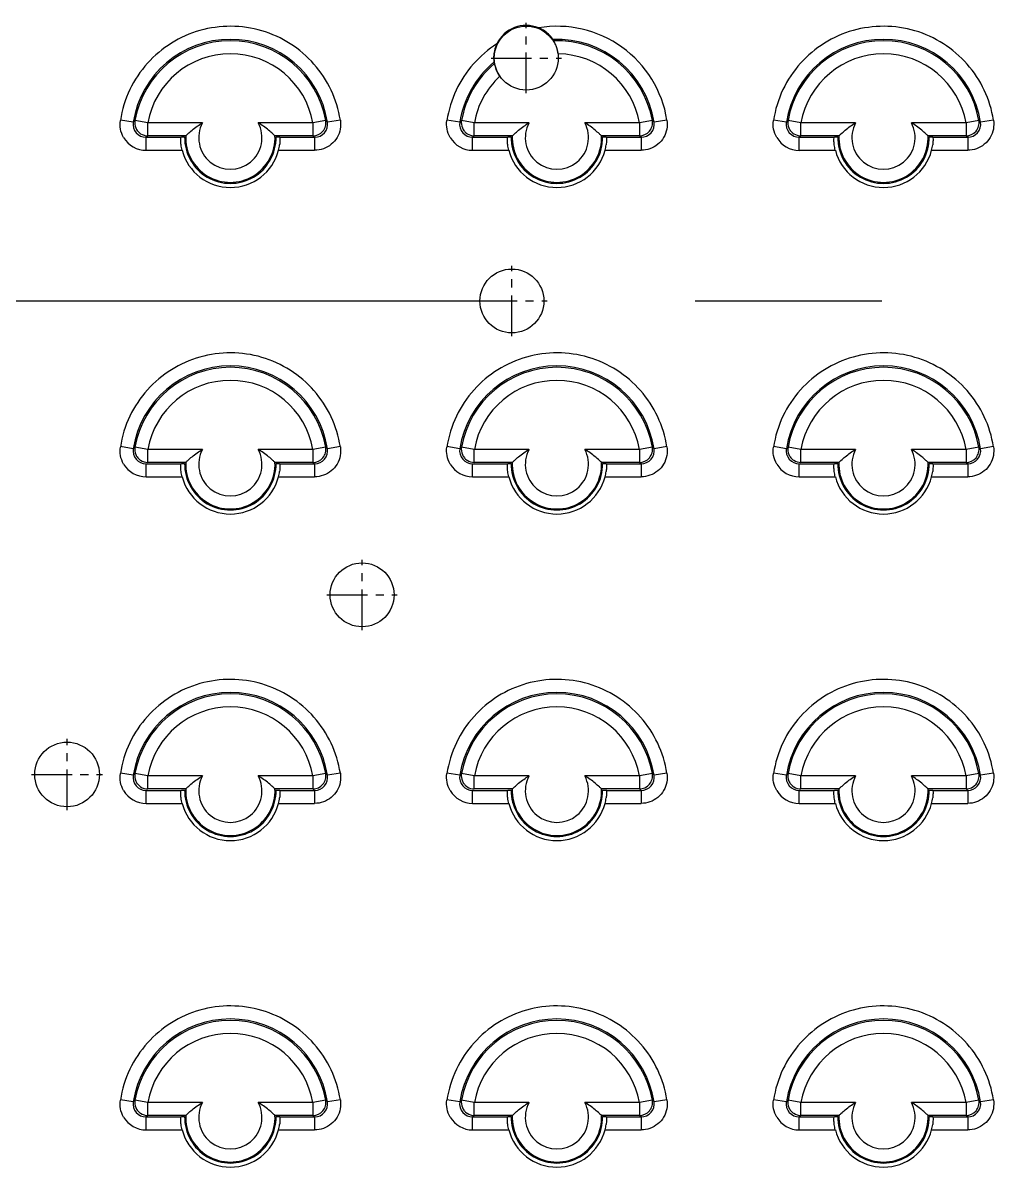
# Model space of a CAD drawing. Header units: millimetres. Extents: x 2151 to 2806, y 681 to 1136.
# Drawn here: x 2559.11 to 2588.85, y 843.07 to 878.11 of the extents above; entities that cross this region are included whole.
import ezdxf

# ---------------------------------------------------------------- set-up
doc = ezdxf.new("R2010")
doc.units = ezdxf.units.MM
doc.linetypes.add('CENTER', pattern=[50.8, 31.75, -6.35, 6.35, -6.35])

msp = doc.modelspace()

# ---------------------------------------------------------------- linework, layer by layer
at = {"color": 1, "linetype": 'CENTER', "ltscale": 0.039162}
for p, q in [((2574.523, 875.958), (2574.523, 878.112)), ((2573.446, 877.035), (2575.6, 877.035)), ((2574.084, 868.519), (2574.084, 870.673)), ((2573.007, 869.596), (2575.161, 869.596)), ((2569.498, 859.519), (2569.498, 861.673)), ((2568.421, 860.596), (2570.575, 860.596)), ((2560.463, 854.007), (2560.463, 856.184)), ((2559.374, 855.096), (2561.551, 855.096))]:
    msp.add_line(p, q, dxfattribs=at)
at = {"color": 7, "linetype": 'Continuous'}
for p, q in [((2562.489, 875.072), (2562.094, 875.136)), ((2562.934, 875.052), (2562.541, 875.123)), ((2562.934, 874.652), (2562.934, 875.052)), ((2564.608, 875.052), (2562.934, 875.052)), ((2567.99, 875.052), (2566.317, 875.052)), ((2568.385, 875.123), (2567.991, 875.052)), ((2567.991, 875.052), (2567.991, 874.652)), ((2568.831, 875.136), (2568.437, 875.072)), ((2572.489, 875.072), (2572.094, 875.136)), ((2572.934, 875.052), (2572.541, 875.123)), ((2572.934, 874.652), (2572.934, 875.052)), ((2574.608, 875.052), (2572.934, 875.052)), ((2577.99, 875.052), (2576.317, 875.052)), ((2578.385, 875.123), (2577.991, 875.052)), ((2577.991, 875.052), (2577.991, 874.652)), ((2578.831, 875.136), (2578.437, 875.072)), ((2582.489, 875.072), (2582.094, 875.136)), ((2582.934, 875.052), (2582.541, 875.123)), ((2582.934, 874.652), (2582.934, 875.052)), ((2584.608, 875.052), (2582.934, 875.052)), ((2587.99, 875.052), (2586.317, 875.052)), ((2588.385, 875.123), (2587.991, 875.052)), ((2587.991, 875.052), (2587.991, 874.652)), ((2588.831, 875.136), (2588.437, 875.072)), ((2564.096, 874.652), (2562.934, 874.652)), ((2563.963, 874.62), (2564.063, 874.62)), ((2567.991, 874.652), (2566.83, 874.652)), ((2566.862, 874.62), (2566.962, 874.62)), ((2574.096, 874.652), (2572.934, 874.652)), ((2573.963, 874.62), (2574.063, 874.62)), ((2577.991, 874.652), (2576.83, 874.652)), ((2576.862, 874.62), (2576.962, 874.62)), ((2584.096, 874.652), (2582.934, 874.652)), ((2583.963, 874.62), (2584.063, 874.62)), ((2587.991, 874.652), (2586.83, 874.652)), ((2586.862, 874.62), (2586.962, 874.62)), ((2562.883, 874.21), (2562.883, 874.609)), ((2562.883, 874.609), (2563.952, 874.609)), ((2566.974, 874.609), (2568.042, 874.609)), ((2568.042, 874.609), (2568.042, 874.21)), ((2572.883, 874.21), (2572.883, 874.609)), ((2572.883, 874.609), (2573.952, 874.609)), ((2576.974, 874.609), (2578.042, 874.609)), ((2578.042, 874.609), (2578.042, 874.21)), ((2582.883, 874.21), (2582.883, 874.609)), ((2582.883, 874.609), (2583.952, 874.609)), ((2586.974, 874.609), (2588.042, 874.609)), ((2588.042, 874.609), (2588.042, 874.21)), ((2562.883, 874.21), (2563.988, 874.21)), ((2566.937, 874.21), (2568.042, 874.21)), ((2572.883, 874.21), (2573.988, 874.21)), ((2576.937, 874.21), (2578.042, 874.21)), ((2582.883, 874.21), (2583.988, 874.21)), ((2586.937, 874.21), (2588.042, 874.21)), ((2562.489, 865.072), (2562.094, 865.136)), ((2562.934, 865.052), (2562.541, 865.123)), ((2562.934, 864.652), (2562.934, 865.052)), ((2564.608, 865.052), (2562.934, 865.052)), ((2567.99, 865.052), (2566.317, 865.052)), ((2568.385, 865.123), (2567.991, 865.052)), ((2567.991, 865.052), (2567.991, 864.652)), ((2568.831, 865.136), (2568.437, 865.072)), ((2572.489, 865.072), (2572.094, 865.136)), ((2572.934, 865.052), (2572.541, 865.123)), ((2572.934, 864.652), (2572.934, 865.052)), ((2574.608, 865.052), (2572.934, 865.052)), ((2577.99, 865.052), (2576.317, 865.052)), ((2578.385, 865.123), (2577.991, 865.052)), ((2577.991, 865.052), (2577.991, 864.652)), ((2578.831, 865.136), (2578.437, 865.072)), ((2582.489, 865.072), (2582.094, 865.136)), ((2582.934, 865.052), (2582.541, 865.123)), ((2582.934, 864.652), (2582.934, 865.052)), ((2584.608, 865.052), (2582.934, 865.052)), ((2587.99, 865.052), (2586.317, 865.052)), ((2588.385, 865.123), (2587.991, 865.052)), ((2587.991, 865.052), (2587.991, 864.652)), ((2588.831, 865.136), (2588.437, 865.072)), ((2562.883, 864.21), (2562.883, 864.609)), ((2562.883, 864.609), (2563.952, 864.609)), ((2564.096, 864.652), (2562.934, 864.652)), ((2563.963, 864.62), (2564.063, 864.62)), ((2567.991, 864.652), (2566.83, 864.652)), ((2566.862, 864.62), (2566.962, 864.62)), ((2566.974, 864.609), (2568.042, 864.609)), ((2568.042, 864.609), (2568.042, 864.21)), ((2572.883, 864.21), (2572.883, 864.609)), ((2572.883, 864.609), (2573.952, 864.609)), ((2574.096, 864.652), (2572.934, 864.652)), ((2573.963, 864.62), (2574.063, 864.62)), ((2577.991, 864.652), (2576.83, 864.652)), ((2576.862, 864.62), (2576.962, 864.62)), ((2576.974, 864.609), (2578.042, 864.609)), ((2578.042, 864.609), (2578.042, 864.21)), ((2582.883, 864.21), (2582.883, 864.609)), ((2582.883, 864.609), (2583.952, 864.609)), ((2584.096, 864.652), (2582.934, 864.652)), ((2583.963, 864.62), (2584.063, 864.62)), ((2587.991, 864.652), (2586.83, 864.652)), ((2586.862, 864.62), (2586.962, 864.62)), ((2586.974, 864.609), (2588.042, 864.609)), ((2588.042, 864.609), (2588.042, 864.21)), ((2562.883, 864.21), (2563.988, 864.21)), ((2566.937, 864.21), (2568.042, 864.21)), ((2572.883, 864.21), (2573.988, 864.21)), ((2576.937, 864.21), (2578.042, 864.21)), ((2582.883, 864.21), (2583.988, 864.21)), ((2586.937, 864.21), (2588.042, 864.21)), ((2562.489, 855.072), (2562.094, 855.136)), ((2562.934, 855.052), (2562.541, 855.123)), ((2562.934, 854.652), (2562.934, 855.052)), ((2564.608, 855.052), (2562.934, 855.052)), ((2567.99, 855.052), (2566.317, 855.052)), ((2568.385, 855.123), (2567.991, 855.052)), ((2567.991, 855.052), (2567.991, 854.652)), ((2568.831, 855.136), (2568.437, 855.072)), ((2572.489, 855.072), (2572.094, 855.136)), ((2572.934, 855.052), (2572.541, 855.123)), ((2572.934, 854.652), (2572.934, 855.052)), ((2574.608, 855.052), (2572.934, 855.052)), ((2577.99, 855.052), (2576.317, 855.052)), ((2578.385, 855.123), (2577.991, 855.052)), ((2577.991, 855.052), (2577.991, 854.652)), ((2578.831, 855.136), (2578.437, 855.072)), ((2582.489, 855.072), (2582.094, 855.136)), ((2582.934, 855.052), (2582.541, 855.123)), ((2582.934, 854.652), (2582.934, 855.052)), ((2584.608, 855.052), (2582.934, 855.052)), ((2587.99, 855.052), (2586.317, 855.052)), ((2588.385, 855.123), (2587.991, 855.052)), ((2587.991, 855.052), (2587.991, 854.652)), ((2588.831, 855.136), (2588.437, 855.072)), ((2564.096, 854.652), (2562.934, 854.652)), ((2567.991, 854.652), (2566.83, 854.652)), ((2574.096, 854.652), (2572.934, 854.652)), ((2577.991, 854.652), (2576.83, 854.652)), ((2584.096, 854.652), (2582.934, 854.652)), ((2587.991, 854.652), (2586.83, 854.652)), ((2562.883, 854.21), (2562.883, 854.609)), ((2562.883, 854.609), (2563.952, 854.609)), ((2563.963, 854.62), (2564.063, 854.62)), ((2566.862, 854.62), (2566.962, 854.62)), ((2566.974, 854.609), (2568.042, 854.609)), ((2568.042, 854.609), (2568.042, 854.21)), ((2572.883, 854.21), (2572.883, 854.609)), ((2572.883, 854.609), (2573.952, 854.609)), ((2573.963, 854.62), (2574.063, 854.62)), ((2576.862, 854.62), (2576.962, 854.62)), ((2576.974, 854.609), (2578.042, 854.609)), ((2578.042, 854.609), (2578.042, 854.21)), ((2582.883, 854.21), (2582.883, 854.609)), ((2582.883, 854.609), (2583.952, 854.609)), ((2583.963, 854.62), (2584.063, 854.62)), ((2586.862, 854.62), (2586.962, 854.62)), ((2586.974, 854.609), (2588.042, 854.609)), ((2588.042, 854.609), (2588.042, 854.21)), ((2562.883, 854.21), (2563.988, 854.21)), ((2566.937, 854.21), (2568.042, 854.21)), ((2572.883, 854.21), (2573.988, 854.21)), ((2576.937, 854.21), (2578.042, 854.21)), ((2582.883, 854.21), (2583.988, 854.21)), ((2586.937, 854.21), (2588.042, 854.21)), ((2562.489, 845.072), (2562.094, 845.136)), ((2562.934, 845.052), (2562.541, 845.123)), ((2562.934, 844.652), (2562.934, 845.052)), ((2564.608, 845.052), (2562.934, 845.052)), ((2567.99, 845.052), (2566.317, 845.052)), ((2568.385, 845.123), (2567.991, 845.052)), ((2567.991, 845.052), (2567.991, 844.652)), ((2568.831, 845.136), (2568.437, 845.072)), ((2572.489, 845.072), (2572.094, 845.136)), ((2572.934, 845.052), (2572.541, 845.123)), ((2572.934, 844.652), (2572.934, 845.052)), ((2574.608, 845.052), (2572.934, 845.052)), ((2577.99, 845.052), (2576.317, 845.052)), ((2578.385, 845.123), (2577.991, 845.052)), ((2577.991, 845.052), (2577.991, 844.652)), ((2578.831, 845.136), (2578.437, 845.072)), ((2582.489, 845.072), (2582.094, 845.136)), ((2582.934, 845.052), (2582.541, 845.123)), ((2582.934, 844.652), (2582.934, 845.052)), ((2584.608, 845.052), (2582.934, 845.052)), ((2587.99, 845.052), (2586.317, 845.052)), ((2588.385, 845.123), (2587.991, 845.052)), ((2587.991, 845.052), (2587.991, 844.652)), ((2588.831, 845.136), (2588.437, 845.072)), ((2562.883, 844.21), (2562.883, 844.609)), ((2562.883, 844.609), (2563.952, 844.609)), ((2564.096, 844.652), (2562.934, 844.652)), ((2563.963, 844.62), (2564.063, 844.62)), ((2567.991, 844.652), (2566.83, 844.652)), ((2566.862, 844.62), (2566.962, 844.62)), ((2566.974, 844.609), (2568.042, 844.609)), ((2568.042, 844.609), (2568.042, 844.21)), ((2572.883, 844.21), (2572.883, 844.609)), ((2572.883, 844.609), (2573.952, 844.609)), ((2574.096, 844.652), (2572.934, 844.652)), ((2573.963, 844.62), (2574.063, 844.62)), ((2577.991, 844.652), (2576.83, 844.652)), ((2576.862, 844.62), (2576.962, 844.62)), ((2576.974, 844.609), (2578.042, 844.609)), ((2578.042, 844.609), (2578.042, 844.21)), ((2582.883, 844.21), (2582.883, 844.609)), ((2582.883, 844.609), (2583.952, 844.609)), ((2584.096, 844.652), (2582.934, 844.652)), ((2583.963, 844.62), (2584.063, 844.62)), ((2587.991, 844.652), (2586.83, 844.652)), ((2586.862, 844.62), (2586.962, 844.62)), ((2586.974, 844.609), (2588.042, 844.609)), ((2588.042, 844.609), (2588.042, 844.21)), ((2562.883, 844.21), (2563.988, 844.21)), ((2566.937, 844.21), (2568.042, 844.21)), ((2572.883, 844.21), (2573.988, 844.21)), ((2576.937, 844.21), (2578.042, 844.21)), ((2582.883, 844.21), (2583.988, 844.21)), ((2586.937, 844.21), (2588.042, 844.21))]:
    msp.add_line(p, q, dxfattribs=at)
at = {"color": 1, "linetype": 'CENTER', "ltscale": 0.9}
msp.add_line((2499.688, 869.596), (2726.342, 869.596), dxfattribs=at)
at = {"color": 7, "linetype": 'Continuous'}
for centre in [(2574.523, 877.035), (2574.084, 869.596), (2569.498, 860.596)]:
    msp.add_circle(centre, 0.979, dxfattribs=at)
at = {"color": 3, "linetype": 'Continuous'}
msp.add_circle((2560.463, 855.096), 0.99, dxfattribs=at)
at = {"color": 7, "linetype": 'Continuous'}
for centre, radius, start, end in [((2574.523, 877.035), 1, 67.7895, 154.3318), ((2575.463, 874.596), 3.412, 9.0617, 99.4701), ((2565.463, 874.596), 3.012, 9.1024, 170.8976), ((2565.463, 874.596), 2.969, 10.2257, 169.7742), ((2575.463, 874.596), 3.012, 9.1024, 92.2882), ((2574.495, 877.173), 0.951, 24.1971, 27.0129), ((2575.463, 874.596), 2.969, 10.2257, 91.931), ((2585.463, 874.596), 3.012, 9.1024, 170.8976), ((2585.463, 874.596), 2.969, 10.2257, 169.7742), ((2565.463, 874.596), 2.569, 10.2285, 169.7732), ((2575.463, 874.596), 2.569, 10.2285, 89.0707), ((2585.463, 874.596), 2.569, 10.2285, 169.7732), ((2575.463, 874.596), 3.012, 129.8331, 170.8976), ((2575.463, 874.596), 2.969, 130.1903, 169.7742), ((2574.452, 877.157), 0.951, 195.1082, 197.9245), ((2575.463, 874.596), 2.569, 133.0506, 169.7732), ((2562.882, 875.008), 0.399, 170.8764, 270.1536), ((2567.946, 869.504), 7.797, 133.8922, 134.426), ((2565.463, 874.596), 0.968, 151.8984, 28.1016), ((2567.99, 875.053), 0.4, 270.104, 10.1219), ((2568.043, 875.008), 0.399, 269.8554, 9.2464), ((2563.102, 869.63), 7.621, 45.5706, 46.1167), ((2572.882, 875.008), 0.399, 170.8764, 270.1536), ((2577.946, 869.504), 7.797, 133.8922, 134.426), ((2575.463, 874.596), 0.968, 151.8984, 28.1016), ((2577.99, 875.053), 0.4, 270.104, 10.1219), ((2578.043, 875.008), 0.399, 269.8554, 9.2464), ((2573.102, 869.63), 7.621, 45.5706, 46.1167), ((2582.882, 875.008), 0.399, 170.8764, 270.1536), ((2587.946, 869.504), 7.797, 133.8922, 134.426), ((2585.463, 874.596), 0.968, 151.8984, 28.1016), ((2587.99, 875.053), 0.4, 270.104, 10.1219), ((2588.043, 875.008), 0.399, 269.8554, 9.2464), ((2583.102, 869.63), 7.621, 45.5706, 46.1167), ((2565.463, 874.596), 1.4, 178.9995, 1.0005), ((2565.463, 874.596), 1.368, 177.6389, 2.3611), ((2563.995, 871.604), 4.232, 45.2554, 45.4667), ((2563.525, 869.31), 6.963, 49.5552, 50.1022), ((2575.463, 874.596), 1.4, 178.9995, 1.0005), ((2575.463, 874.596), 1.368, 177.6389, 2.3611), ((2573.995, 871.604), 4.232, 45.2554, 45.4667), ((2573.525, 869.31), 6.963, 49.5552, 50.1022), ((2585.463, 874.596), 1.4, 178.9995, 1.0005), ((2585.463, 874.596), 1.368, 177.6389, 2.3611), ((2583.995, 871.604), 4.232, 45.2554, 45.4667), ((2583.525, 869.31), 6.963, 49.5552, 50.1022), ((2562.884, 875.01), 0.8, 210.5745, 269.9782), ((2565.662, 874.545), 1.319, 345.2528, 352.688), ((2572.884, 875.01), 0.8, 210.5745, 269.9782), ((2575.662, 874.545), 1.319, 345.2528, 352.688), ((2582.884, 875.01), 0.801, 210.5745, 269.9786), ((2585.662, 874.545), 1.319, 345.2528, 352.688), ((2565.463, 874.596), 1.524, 194.6781, 345.3219), ((2575.463, 874.596), 1.524, 194.6781, 345.3219), ((2585.463, 874.596), 1.524, 194.6781, 345.3219), ((2565.463, 864.596), 3.012, 9.1024, 170.8976), ((2565.463, 864.596), 2.969, 10.2257, 169.7742), ((2575.463, 864.596), 3.012, 9.1024, 170.8976), ((2575.463, 864.596), 2.969, 10.2257, 169.7742), ((2585.463, 864.596), 3.012, 9.1024, 170.8976), ((2585.463, 864.596), 2.969, 10.2257, 169.7742), ((2565.463, 864.596), 2.569, 10.2285, 169.7732), ((2575.463, 864.596), 2.569, 10.2285, 169.7732), ((2585.463, 864.596), 2.569, 10.2285, 169.7732), ((2562.882, 865.008), 0.399, 170.8764, 270.1536), ((2567.946, 859.504), 7.797, 133.8922, 134.426), ((2565.463, 864.596), 0.968, 151.8984, 28.1016), ((2567.99, 865.053), 0.4, 270.104, 10.1219), ((2568.043, 865.008), 0.399, 269.8554, 9.2464), ((2563.102, 859.63), 7.621, 45.5706, 46.1167), ((2572.882, 865.008), 0.399, 170.8764, 270.1536), ((2577.946, 859.504), 7.797, 133.8922, 134.426), ((2575.463, 864.596), 0.968, 151.8984, 28.1016), ((2577.99, 865.053), 0.4, 270.104, 10.1219), ((2578.043, 865.008), 0.399, 269.8554, 9.2464), ((2573.102, 859.63), 7.621, 45.5706, 46.1167), ((2582.882, 865.008), 0.399, 170.8764, 270.1536), ((2587.946, 859.504), 7.797, 133.8922, 134.426), ((2585.463, 864.596), 0.968, 151.8984, 28.1016), ((2587.99, 865.053), 0.4, 270.104, 10.1219), ((2588.043, 865.008), 0.399, 269.8554, 9.2464), ((2583.102, 859.63), 7.621, 45.5706, 46.1167), ((2562.884, 865.01), 0.8, 210.5745, 269.9782), ((2565.463, 864.596), 1.4, 178.9995, 1.0005), ((2565.463, 864.596), 1.368, 177.6389, 2.3611), ((2563.995, 861.604), 4.232, 45.2554, 45.4667), ((2563.525, 859.31), 6.963, 49.5552, 50.1022), ((2572.884, 865.01), 0.8, 210.5745, 269.9782), ((2575.463, 864.596), 1.4, 178.9995, 1.0005), ((2575.463, 864.596), 1.368, 177.6389, 2.3611), ((2573.995, 861.604), 4.232, 45.2554, 45.4667), ((2573.525, 859.31), 6.963, 49.5552, 50.1022), ((2582.884, 865.01), 0.801, 210.5745, 269.9786), ((2585.463, 864.596), 1.4, 178.9995, 1.0005), ((2585.463, 864.596), 1.368, 177.6389, 2.3611), ((2583.995, 861.604), 4.232, 45.2554, 45.4667), ((2583.525, 859.31), 6.963, 49.5552, 50.1022), ((2565.463, 864.596), 1.524, 194.6781, 345.3219), ((2565.662, 864.545), 1.319, 345.2528, 352.688), ((2575.463, 864.596), 1.524, 194.6781, 345.3219), ((2575.662, 864.545), 1.319, 345.2528, 352.688), ((2585.463, 864.596), 1.524, 194.6781, 345.3219), ((2585.662, 864.545), 1.319, 345.2528, 352.688), ((2565.463, 854.596), 3.012, 9.1024, 170.8976), ((2565.463, 854.596), 2.969, 10.2257, 169.7742), ((2575.463, 854.596), 3.012, 9.1024, 170.8976), ((2575.463, 854.596), 2.969, 10.2257, 169.7742), ((2585.463, 854.596), 3.012, 9.1024, 170.8976), ((2585.463, 854.596), 2.969, 10.2257, 169.7742), ((2565.463, 854.596), 2.569, 10.2285, 169.7732), ((2575.463, 854.596), 2.569, 10.2285, 169.7732), ((2585.463, 854.596), 2.569, 10.2285, 169.7732), ((2562.882, 855.008), 0.399, 170.8764, 270.1536), ((2567.946, 849.504), 7.797, 133.8922, 134.426), ((2565.463, 854.596), 0.968, 151.8984, 28.1016), ((2567.99, 855.053), 0.4, 270.104, 10.1219), ((2568.043, 855.008), 0.399, 269.8554, 9.2464), ((2563.102, 849.63), 7.621, 45.5706, 46.1167), ((2572.882, 855.008), 0.399, 170.8764, 270.1536), ((2577.946, 849.504), 7.797, 133.8922, 134.426), ((2575.463, 854.596), 0.968, 151.8984, 28.1016), ((2577.99, 855.053), 0.4, 270.104, 10.1219), ((2578.043, 855.008), 0.399, 269.8554, 9.2464), ((2573.102, 849.63), 7.621, 45.5706, 46.1167), ((2582.882, 855.008), 0.399, 170.8764, 270.1536), ((2587.946, 849.504), 7.797, 133.8922, 134.426), ((2585.463, 854.596), 0.968, 151.8984, 28.1016), ((2587.99, 855.053), 0.4, 270.104, 10.1219), ((2588.043, 855.008), 0.399, 269.8554, 9.2464), ((2583.102, 849.63), 7.621, 45.5706, 46.1167), ((2565.463, 854.596), 1.368, 177.6389, 2.3611), ((2563.525, 849.31), 6.963, 49.5552, 50.1022), ((2575.463, 854.596), 1.368, 177.6389, 2.3611), ((2573.525, 849.31), 6.963, 49.5552, 50.1022), ((2585.463, 854.596), 1.368, 177.6389, 2.3611), ((2583.525, 849.31), 6.963, 49.5552, 50.1022), ((2562.884, 855.01), 0.8, 210.5745, 269.9782), ((2565.463, 854.596), 1.4, 178.9995, 1.0005), ((2565.662, 854.545), 1.319, 345.2528, 352.688), ((2563.995, 851.604), 4.232, 45.2554, 45.4667), ((2572.884, 855.01), 0.8, 210.5745, 269.9782), ((2575.463, 854.596), 1.4, 178.9995, 1.0005), ((2575.662, 854.545), 1.319, 345.2528, 352.688), ((2573.995, 851.604), 4.232, 45.2554, 45.4667), ((2582.884, 855.01), 0.801, 210.5745, 269.9786), ((2585.463, 854.596), 1.4, 178.9995, 1.0005), ((2585.662, 854.545), 1.319, 345.2528, 352.688), ((2583.995, 851.604), 4.232, 45.2554, 45.4667), ((2565.463, 854.596), 1.524, 194.6781, 345.3219), ((2575.463, 854.596), 1.524, 194.6781, 345.3219), ((2585.463, 854.596), 1.524, 194.6781, 345.3219), ((2565.463, 844.596), 3.012, 9.1024, 170.8976), ((2565.463, 844.596), 2.969, 10.2257, 169.7742), ((2575.463, 844.596), 3.012, 9.1024, 170.8976), ((2575.463, 844.596), 2.969, 10.2257, 169.7742), ((2585.463, 844.596), 3.012, 9.1024, 170.8976), ((2585.463, 844.596), 2.969, 10.2257, 169.7742), ((2565.463, 844.596), 2.569, 10.2285, 169.7732), ((2575.463, 844.596), 2.569, 10.2285, 169.7732), ((2585.463, 844.596), 2.569, 10.2285, 169.7732), ((2562.882, 845.008), 0.399, 170.8764, 270.1536), ((2567.946, 839.504), 7.797, 133.8922, 134.426), ((2565.463, 844.596), 0.968, 151.8984, 28.1016), ((2567.99, 845.053), 0.4, 270.104, 10.1219), ((2568.043, 845.008), 0.399, 269.8554, 9.2464), ((2563.102, 839.63), 7.621, 45.5706, 46.1167), ((2572.882, 845.008), 0.399, 170.8764, 270.1536), ((2577.946, 839.504), 7.797, 133.8922, 134.426), ((2575.463, 844.596), 0.968, 151.8984, 28.1016), ((2577.99, 845.053), 0.4, 270.104, 10.1219), ((2578.043, 845.008), 0.399, 269.8554, 9.2464), ((2573.102, 839.63), 7.621, 45.5706, 46.1167), ((2582.882, 845.008), 0.399, 170.8764, 270.1536), ((2587.946, 839.504), 7.797, 133.8922, 134.426), ((2585.463, 844.596), 0.968, 151.8984, 28.1016), ((2587.99, 845.053), 0.4, 270.104, 10.1219), ((2588.043, 845.008), 0.399, 269.8554, 9.2464), ((2583.102, 839.63), 7.621, 45.5706, 46.1167), ((2562.884, 845.01), 0.8, 210.5745, 269.9782), ((2565.463, 844.596), 1.4, 178.9995, 1.0005), ((2565.463, 844.596), 1.368, 177.6389, 2.3611), ((2563.995, 841.604), 4.232, 45.2554, 45.4667), ((2563.525, 839.31), 6.963, 49.5552, 50.1022), ((2572.884, 845.01), 0.8, 210.5745, 269.9782), ((2575.463, 844.596), 1.4, 178.9995, 1.0005), ((2575.463, 844.596), 1.368, 177.6389, 2.3611), ((2573.995, 841.604), 4.232, 45.2554, 45.4667), ((2573.525, 839.31), 6.963, 49.5552, 50.1022), ((2582.884, 845.01), 0.8, 210.5745, 269.9782), ((2585.463, 844.596), 1.4, 178.9995, 1.0005), ((2585.463, 844.596), 1.368, 177.6389, 2.3611), ((2583.995, 841.604), 4.232, 45.2554, 45.4667), ((2583.525, 839.31), 6.963, 49.5552, 50.1022), ((2565.463, 844.596), 1.524, 194.6781, 345.3219), ((2565.662, 844.545), 1.319, 345.2528, 352.688), ((2575.463, 844.596), 1.524, 194.6781, 345.3219), ((2575.662, 844.545), 1.319, 345.2528, 352.688), ((2585.463, 844.596), 1.524, 194.6781, 345.3219), ((2585.662, 844.545), 1.319, 345.2528, 352.688)]:
    msp.add_arc(centre, radius, start, end, dxfattribs=at)
for points, start_tangent, end_tangent in [([(2568.831, 875.133), (2568.549, 876.05), (2568.024, 876.85), (2567.297, 877.472), (2566.426, 877.869), (2565.479, 878.007), (2564.531, 877.878), (2563.656, 877.49), (2562.924, 876.875), (2562.385, 876.069), (2562.094, 875.121)], (-0.1582, 0.987407), (-0.1582, -0.987407)), ([(2575.342, 877.605), (2575.315, 877.644), (2575.234, 877.738), (2575.095, 877.856), (2574.901, 877.961)], (-0.454188, 0.890906), (-0.925801, 0.378011)), ([(2588.831, 875.133), (2588.549, 876.05), (2588.024, 876.85), (2587.297, 877.472), (2586.426, 877.869), (2585.479, 878.007), (2584.531, 877.878), (2583.656, 877.49), (2582.924, 876.875), (2582.385, 876.069), (2582.094, 875.121)], (-0.1582, 0.987407), (-0.1582, -0.987407)), ([(2573.622, 877.468), (2572.906, 876.855), (2572.379, 876.056), (2572.094, 875.121)], (-0.841971, -0.539523), (-0.1582, -0.987407)), ([(2573.622, 877.468), (2573.549, 877.261), (2573.525, 877.08), (2573.528, 876.956), (2573.533, 876.909)], (-0.433158, -0.901318), (0.260649, -0.965434)), ([(2575.504, 877.165), (2575.457, 877.363), (2575.393, 877.509), (2575.363, 877.563)], (-0.130937, 0.991391), (-0.409869, 0.912144)), ([(2573.547, 876.864), (2573.56, 876.803), (2573.611, 876.651), (2573.709, 876.473)], (0.307766, -0.951462), (0.567809, -0.823161)), ([(2562.195, 874.603), (2562.098, 874.86), (2562.094, 875.121)], (-0.508458, 0.861087), (0.158023, 0.987435)), ([(2562.541, 875.123), (2562.567, 874.895), (2562.628, 874.796)], (-0.179302, -0.983794), (0.641293, -0.767296)), ([(2564.096, 874.652), (2564.161, 874.713), (2564.29, 874.826), (2564.446, 874.945), (2564.608, 875.052)], (0.721525, 0.692388), (0.857623, 0.514278)), ([(2566.83, 874.652), (2566.764, 874.713), (2566.635, 874.826), (2566.479, 874.945), (2566.317, 875.052)], (-0.721525, 0.692388), (-0.857623, 0.514278)), ([(2568.831, 875.133), (2568.827, 874.86), (2568.731, 874.603), (2568.551, 874.393), (2568.313, 874.257), (2568.042, 874.21)], (0.158024, -0.987435), (-1, -0.000075)), ([(2572.195, 874.603), (2572.098, 874.86), (2572.094, 875.121)], (-0.508458, 0.861087), (0.158023, 0.987435)), ([(2572.541, 875.123), (2572.567, 874.895), (2572.628, 874.796)], (-0.179302, -0.983794), (0.641293, -0.767296)), ([(2574.096, 874.652), (2574.161, 874.713), (2574.29, 874.826), (2574.446, 874.945), (2574.608, 875.052)], (0.721525, 0.692388), (0.857623, 0.514278)), ([(2576.83, 874.652), (2576.764, 874.713), (2576.635, 874.826), (2576.479, 874.945), (2576.317, 875.052)], (-0.721525, 0.692388), (-0.857623, 0.514278)), ([(2578.831, 875.133), (2578.827, 874.86), (2578.731, 874.603), (2578.551, 874.393), (2578.313, 874.257), (2578.042, 874.21)], (0.158024, -0.987435), (-1, -0.000075)), ([(2582.195, 874.603), (2582.098, 874.86), (2582.094, 875.121)], (-0.508457, 0.861087), (0.158023, 0.987435)), ([(2582.541, 875.123), (2582.567, 874.895), (2582.628, 874.796)], (-0.179302, -0.983794), (0.641293, -0.767296)), ([(2584.096, 874.652), (2584.161, 874.713), (2584.29, 874.826), (2584.446, 874.945), (2584.608, 875.052)], (0.721525, 0.692388), (0.857623, 0.514278)), ([(2586.83, 874.652), (2586.764, 874.713), (2586.635, 874.826), (2586.479, 874.945), (2586.317, 875.052)], (-0.721525, 0.692388), (-0.857623, 0.514278)), ([(2588.831, 875.133), (2588.827, 874.86), (2588.731, 874.603), (2588.551, 874.393), (2588.313, 874.257), (2588.042, 874.21)], (0.158024, -0.987435), (-1, -0.000075)), ([(2562.628, 874.796), (2562.714, 874.719), (2562.934, 874.652)], (0.641293, -0.767296), (0.999989, -0.004602)), ([(2572.628, 874.796), (2572.714, 874.719), (2572.934, 874.652)], (0.641293, -0.767296), (0.999989, -0.004602)), ([(2582.628, 874.796), (2582.714, 874.719), (2582.934, 874.652)], (0.641293, -0.767296), (0.999989, -0.004602)), ([(2563.988, 874.21), (2563.955, 874.377), (2563.945, 874.515), (2563.949, 874.596)], (-0.253388, 0.967365), (0.12877, 0.991674)), ([(2563.949, 874.596), (2563.952, 874.609)], (0.12877, 0.991674), (0.710254, 0.703945)), ([(2566.977, 874.596), (2566.98, 874.515), (2566.97, 874.377)], (0.12877, -0.991674), (-0.125954, -0.992036)), ([(2573.988, 874.21), (2573.955, 874.377), (2573.945, 874.515), (2573.949, 874.596)], (-0.253388, 0.967365), (0.12877, 0.991674)), ([(2573.949, 874.596), (2573.952, 874.609)], (0.12877, 0.991674), (0.710254, 0.703945)), ([(2576.977, 874.596), (2576.98, 874.515), (2576.97, 874.377)], (0.12877, -0.991674), (-0.125954, -0.992036)), ([(2583.988, 874.21), (2583.955, 874.377), (2583.945, 874.515), (2583.949, 874.596)], (-0.253388, 0.967365), (0.12877, 0.991674)), ([(2583.949, 874.596), (2583.952, 874.609)], (0.12877, 0.991674), (0.710254, 0.703945)), ([(2586.977, 874.596), (2586.98, 874.515), (2586.97, 874.377)], (0.12877, -0.991674), (-0.125954, -0.992036)), ([(2568.831, 865.133), (2568.549, 866.05), (2568.024, 866.85), (2567.297, 867.472), (2566.426, 867.869), (2565.479, 868.007), (2564.531, 867.878), (2563.656, 867.49), (2562.924, 866.875), (2562.385, 866.069), (2562.094, 865.121)], (-0.1582, 0.987407), (-0.1582, -0.987407)), ([(2578.831, 865.133), (2578.549, 866.05), (2578.024, 866.85), (2577.297, 867.472), (2576.426, 867.869), (2575.479, 868.007), (2574.531, 867.878), (2573.656, 867.49), (2572.924, 866.875), (2572.385, 866.069), (2572.094, 865.121)], (-0.1582, 0.987407), (-0.1582, -0.987407)), ([(2588.831, 865.133), (2588.549, 866.05), (2588.024, 866.85), (2587.297, 867.472), (2586.426, 867.869), (2585.479, 868.007), (2584.531, 867.878), (2583.656, 867.49), (2582.924, 866.875), (2582.385, 866.069), (2582.094, 865.121)], (-0.1582, 0.987407), (-0.1582, -0.987407)), ([(2562.195, 864.603), (2562.098, 864.86), (2562.094, 865.121)], (-0.508458, 0.861087), (0.158023, 0.987435)), ([(2562.541, 865.123), (2562.567, 864.895), (2562.628, 864.796)], (-0.179302, -0.983794), (0.641293, -0.767296)), ([(2564.096, 864.652), (2564.161, 864.713), (2564.29, 864.826), (2564.446, 864.945), (2564.608, 865.052)], (0.721525, 0.692388), (0.857623, 0.514278)), ([(2566.83, 864.652), (2566.764, 864.713), (2566.635, 864.826), (2566.479, 864.945), (2566.317, 865.052)], (-0.721525, 0.692388), (-0.857623, 0.514278)), ([(2568.831, 865.133), (2568.827, 864.86), (2568.731, 864.603), (2568.551, 864.393), (2568.313, 864.257), (2568.042, 864.21)], (0.158024, -0.987435), (-1, -0.000075)), ([(2572.195, 864.603), (2572.098, 864.86), (2572.094, 865.121)], (-0.508458, 0.861087), (0.158023, 0.987435)), ([(2572.541, 865.123), (2572.567, 864.895), (2572.628, 864.796)], (-0.179302, -0.983794), (0.641293, -0.767296)), ([(2574.096, 864.652), (2574.161, 864.713), (2574.29, 864.826), (2574.446, 864.945), (2574.608, 865.052)], (0.721525, 0.692388), (0.857623, 0.514278)), ([(2576.83, 864.652), (2576.764, 864.713), (2576.635, 864.826), (2576.479, 864.945), (2576.317, 865.052)], (-0.721525, 0.692388), (-0.857623, 0.514278)), ([(2578.831, 865.133), (2578.827, 864.86), (2578.731, 864.603), (2578.551, 864.393), (2578.313, 864.257), (2578.042, 864.21)], (0.158024, -0.987435), (-1, -0.000075)), ([(2582.195, 864.603), (2582.098, 864.86), (2582.094, 865.121)], (-0.508457, 0.861087), (0.158023, 0.987435)), ([(2582.541, 865.123), (2582.567, 864.895), (2582.628, 864.796)], (-0.179302, -0.983794), (0.641293, -0.767296)), ([(2584.096, 864.652), (2584.161, 864.713), (2584.29, 864.826), (2584.446, 864.945), (2584.608, 865.052)], (0.721525, 0.692388), (0.857623, 0.514278)), ([(2586.83, 864.652), (2586.764, 864.713), (2586.635, 864.826), (2586.479, 864.945), (2586.317, 865.052)], (-0.721525, 0.692388), (-0.857623, 0.514278)), ([(2588.831, 865.133), (2588.827, 864.86), (2588.731, 864.603), (2588.551, 864.393), (2588.313, 864.257), (2588.042, 864.21)], (0.158024, -0.987435), (-1, -0.000075)), ([(2562.628, 864.796), (2562.714, 864.719), (2562.934, 864.652)], (0.641293, -0.767296), (0.999989, -0.004602)), ([(2563.988, 864.21), (2563.955, 864.377), (2563.945, 864.515), (2563.949, 864.596)], (-0.253388, 0.967365), (0.12877, 0.991674)), ([(2563.949, 864.596), (2563.952, 864.609)], (0.12877, 0.991674), (0.710254, 0.703945)), ([(2566.977, 864.596), (2566.98, 864.515), (2566.97, 864.377)], (0.12877, -0.991674), (-0.125954, -0.992036)), ([(2572.628, 864.796), (2572.714, 864.719), (2572.934, 864.652)], (0.641293, -0.767296), (0.999989, -0.004602)), ([(2573.988, 864.21), (2573.955, 864.377), (2573.945, 864.515), (2573.949, 864.596)], (-0.253388, 0.967365), (0.12877, 0.991674)), ([(2573.949, 864.596), (2573.952, 864.609)], (0.12877, 0.991674), (0.710254, 0.703945)), ([(2576.977, 864.596), (2576.98, 864.515), (2576.97, 864.377)], (0.12877, -0.991674), (-0.125954, -0.992036)), ([(2582.628, 864.796), (2582.714, 864.719), (2582.934, 864.652)], (0.641293, -0.767296), (0.999989, -0.004602)), ([(2583.988, 864.21), (2583.955, 864.377), (2583.945, 864.515), (2583.949, 864.596)], (-0.253388, 0.967365), (0.12877, 0.991674)), ([(2583.949, 864.596), (2583.952, 864.609)], (0.12877, 0.991674), (0.710254, 0.703945)), ([(2586.977, 864.596), (2586.98, 864.515), (2586.97, 864.377)], (0.12877, -0.991674), (-0.125954, -0.992036)), ([(2568.831, 855.133), (2568.549, 856.05), (2568.024, 856.85), (2567.297, 857.472), (2566.426, 857.869), (2565.479, 858.007), (2564.531, 857.878), (2563.656, 857.49), (2562.924, 856.875), (2562.385, 856.069), (2562.094, 855.121)], (-0.1582, 0.987407), (-0.1582, -0.987407)), ([(2578.831, 855.133), (2578.549, 856.05), (2578.024, 856.85), (2577.297, 857.472), (2576.426, 857.869), (2575.479, 858.007), (2574.531, 857.878), (2573.656, 857.49), (2572.924, 856.875), (2572.385, 856.069), (2572.094, 855.121)], (-0.1582, 0.987407), (-0.1582, -0.987407)), ([(2588.831, 855.133), (2588.549, 856.05), (2588.024, 856.85), (2587.297, 857.472), (2586.426, 857.869), (2585.479, 858.007), (2584.531, 857.878), (2583.656, 857.49), (2582.924, 856.875), (2582.385, 856.069), (2582.094, 855.121)], (-0.1582, 0.987407), (-0.1582, -0.987407)), ([(2562.195, 854.603), (2562.098, 854.86), (2562.094, 855.121)], (-0.508458, 0.861087), (0.158023, 0.987435)), ([(2562.541, 855.123), (2562.567, 854.895), (2562.628, 854.796)], (-0.179302, -0.983794), (0.641293, -0.767296)), ([(2564.096, 854.652), (2564.161, 854.713), (2564.29, 854.826), (2564.446, 854.945), (2564.608, 855.052)], (0.721525, 0.692388), (0.857623, 0.514278)), ([(2566.83, 854.652), (2566.764, 854.713), (2566.635, 854.826), (2566.479, 854.945), (2566.317, 855.052)], (-0.721525, 0.692388), (-0.857623, 0.514278)), ([(2568.831, 855.133), (2568.827, 854.86), (2568.731, 854.603), (2568.551, 854.393), (2568.313, 854.257), (2568.042, 854.21)], (0.158024, -0.987435), (-1, -0.000075)), ([(2572.195, 854.603), (2572.098, 854.86), (2572.094, 855.121)], (-0.508458, 0.861087), (0.158023, 0.987435)), ([(2572.541, 855.123), (2572.567, 854.895), (2572.628, 854.796)], (-0.179302, -0.983794), (0.641293, -0.767296)), ([(2574.096, 854.652), (2574.161, 854.713), (2574.29, 854.826), (2574.446, 854.945), (2574.608, 855.052)], (0.721525, 0.692388), (0.857623, 0.514278)), ([(2576.83, 854.652), (2576.764, 854.713), (2576.635, 854.826), (2576.479, 854.945), (2576.317, 855.052)], (-0.721525, 0.692388), (-0.857623, 0.514278)), ([(2578.831, 855.133), (2578.827, 854.86), (2578.731, 854.603), (2578.551, 854.393), (2578.313, 854.257), (2578.042, 854.21)], (0.158024, -0.987435), (-1, -0.000075)), ([(2582.195, 854.603), (2582.098, 854.86), (2582.094, 855.121)], (-0.508457, 0.861087), (0.158023, 0.987435)), ([(2582.541, 855.123), (2582.567, 854.895), (2582.628, 854.796)], (-0.179302, -0.983794), (0.641293, -0.767296)), ([(2584.096, 854.652), (2584.161, 854.713), (2584.29, 854.826), (2584.446, 854.945), (2584.608, 855.052)], (0.721525, 0.692388), (0.857623, 0.514278)), ([(2586.83, 854.652), (2586.764, 854.713), (2586.635, 854.826), (2586.479, 854.945), (2586.317, 855.052)], (-0.721525, 0.692388), (-0.857623, 0.514278)), ([(2588.831, 855.133), (2588.827, 854.86), (2588.731, 854.603), (2588.551, 854.393), (2588.313, 854.257), (2588.042, 854.21)], (0.158024, -0.987435), (-1, -0.000075)), ([(2562.628, 854.796), (2562.714, 854.719), (2562.934, 854.652)], (0.641293, -0.767296), (0.999989, -0.004602)), ([(2572.628, 854.796), (2572.714, 854.719), (2572.934, 854.652)], (0.641293, -0.767296), (0.999989, -0.004602)), ([(2582.628, 854.796), (2582.714, 854.719), (2582.934, 854.652)], (0.641293, -0.767296), (0.999989, -0.004602)), ([(2563.988, 854.21), (2563.955, 854.377), (2563.945, 854.515), (2563.949, 854.596)], (-0.253388, 0.967365), (0.12877, 0.991674)), ([(2563.949, 854.596), (2563.952, 854.609)], (0.12877, 0.991674), (0.710254, 0.703945)), ([(2566.977, 854.596), (2566.98, 854.515), (2566.97, 854.377)], (0.12877, -0.991674), (-0.125954, -0.992036)), ([(2573.988, 854.21), (2573.955, 854.377), (2573.945, 854.515), (2573.949, 854.596)], (-0.253388, 0.967365), (0.12877, 0.991674)), ([(2573.949, 854.596), (2573.952, 854.609)], (0.12877, 0.991674), (0.710254, 0.703945)), ([(2576.977, 854.596), (2576.98, 854.515), (2576.97, 854.377)], (0.12877, -0.991674), (-0.125954, -0.992036)), ([(2583.988, 854.21), (2583.955, 854.377), (2583.945, 854.515), (2583.949, 854.596)], (-0.253388, 0.967365), (0.12877, 0.991674)), ([(2583.949, 854.596), (2583.952, 854.609)], (0.12877, 0.991674), (0.710254, 0.703945)), ([(2586.977, 854.596), (2586.98, 854.515), (2586.97, 854.377)], (0.12877, -0.991674), (-0.125954, -0.992036)), ([(2568.831, 845.133), (2568.549, 846.05), (2568.024, 846.85), (2567.297, 847.472), (2566.426, 847.869), (2565.479, 848.007), (2564.531, 847.878), (2563.656, 847.49), (2562.924, 846.875), (2562.385, 846.069), (2562.094, 845.121)], (-0.1582, 0.987407), (-0.1582, -0.987407)), ([(2578.831, 845.133), (2578.549, 846.05), (2578.024, 846.85), (2577.297, 847.472), (2576.426, 847.869), (2575.479, 848.007), (2574.531, 847.878), (2573.656, 847.49), (2572.924, 846.875), (2572.385, 846.069), (2572.094, 845.121)], (-0.1582, 0.987407), (-0.1582, -0.987407)), ([(2588.831, 845.133), (2588.549, 846.05), (2588.024, 846.85), (2587.297, 847.472), (2586.426, 847.869), (2585.479, 848.007), (2584.531, 847.878), (2583.656, 847.49), (2582.924, 846.875), (2582.385, 846.069), (2582.094, 845.121)], (-0.1582, 0.987407), (-0.1582, -0.987407)), ([(2562.195, 844.603), (2562.098, 844.86), (2562.094, 845.121)], (-0.508458, 0.861087), (0.158023, 0.987435)), ([(2562.541, 845.123), (2562.567, 844.895), (2562.628, 844.796)], (-0.179302, -0.983794), (0.641293, -0.767296)), ([(2564.096, 844.652), (2564.161, 844.713), (2564.29, 844.826), (2564.446, 844.945), (2564.608, 845.052)], (0.721525, 0.692388), (0.857623, 0.514278)), ([(2566.83, 844.652), (2566.764, 844.713), (2566.635, 844.826), (2566.479, 844.945), (2566.317, 845.052)], (-0.721525, 0.692388), (-0.857623, 0.514278)), ([(2568.831, 845.133), (2568.827, 844.86), (2568.731, 844.603), (2568.551, 844.393), (2568.313, 844.257), (2568.042, 844.21)], (0.158024, -0.987435), (-1, -0.000075)), ([(2572.195, 844.603), (2572.098, 844.86), (2572.094, 845.121)], (-0.508458, 0.861087), (0.158023, 0.987435)), ([(2572.541, 845.123), (2572.567, 844.895), (2572.628, 844.796)], (-0.179302, -0.983794), (0.641293, -0.767296)), ([(2574.096, 844.652), (2574.161, 844.713), (2574.29, 844.826), (2574.446, 844.945), (2574.608, 845.052)], (0.721525, 0.692388), (0.857623, 0.514278)), ([(2576.83, 844.652), (2576.764, 844.713), (2576.635, 844.826), (2576.479, 844.945), (2576.317, 845.052)], (-0.721525, 0.692388), (-0.857623, 0.514278)), ([(2578.831, 845.133), (2578.827, 844.86), (2578.731, 844.603), (2578.551, 844.393), (2578.313, 844.257), (2578.042, 844.21)], (0.158024, -0.987435), (-1, -0.000075)), ([(2582.195, 844.603), (2582.098, 844.86), (2582.094, 845.121)], (-0.508458, 0.861087), (0.158023, 0.987435)), ([(2582.541, 845.123), (2582.567, 844.895), (2582.628, 844.796)], (-0.179302, -0.983794), (0.641293, -0.767296)), ([(2584.096, 844.652), (2584.161, 844.713), (2584.29, 844.826), (2584.446, 844.945), (2584.608, 845.052)], (0.721525, 0.692388), (0.857623, 0.514278)), ([(2586.83, 844.652), (2586.764, 844.713), (2586.635, 844.826), (2586.479, 844.945), (2586.317, 845.052)], (-0.721525, 0.692388), (-0.857623, 0.514278)), ([(2588.831, 845.133), (2588.827, 844.86), (2588.731, 844.603), (2588.551, 844.393), (2588.313, 844.257), (2588.042, 844.21)], (0.158024, -0.987435), (-1, -0.000075)), ([(2562.628, 844.796), (2562.714, 844.719), (2562.934, 844.652)], (0.641293, -0.767296), (0.999989, -0.004602)), ([(2563.988, 844.21), (2563.955, 844.377), (2563.945, 844.515), (2563.949, 844.596)], (-0.253388, 0.967365), (0.12877, 0.991674)), ([(2563.949, 844.596), (2563.952, 844.609)], (0.12877, 0.991674), (0.710254, 0.703945)), ([(2566.977, 844.596), (2566.98, 844.515), (2566.97, 844.377)], (0.12877, -0.991674), (-0.125954, -0.992036)), ([(2572.628, 844.796), (2572.714, 844.719), (2572.934, 844.652)], (0.641293, -0.767296), (0.999989, -0.004602)), ([(2573.988, 844.21), (2573.955, 844.377), (2573.945, 844.515), (2573.949, 844.596)], (-0.253388, 0.967365), (0.12877, 0.991674)), ([(2573.949, 844.596), (2573.952, 844.609)], (0.12877, 0.991674), (0.710254, 0.703945)), ([(2576.977, 844.596), (2576.98, 844.515), (2576.97, 844.377)], (0.12877, -0.991674), (-0.125954, -0.992036)), ([(2582.628, 844.796), (2582.714, 844.719), (2582.934, 844.652)], (0.641293, -0.767296), (0.999989, -0.004602)), ([(2583.988, 844.21), (2583.955, 844.377), (2583.945, 844.515), (2583.949, 844.596)], (-0.253388, 0.967365), (0.12877, 0.991674)), ([(2583.949, 844.596), (2583.952, 844.609)], (0.12877, 0.991674), (0.710254, 0.703945)), ([(2586.977, 844.596), (2586.98, 844.515), (2586.97, 844.377)], (0.12877, -0.991674), (-0.125954, -0.992036))]:
    msp.add_spline(points, degree=3, dxfattribs=dict(at, start_tangent=start_tangent, end_tangent=end_tangent))

doc.saveas('drawing.dxf')
